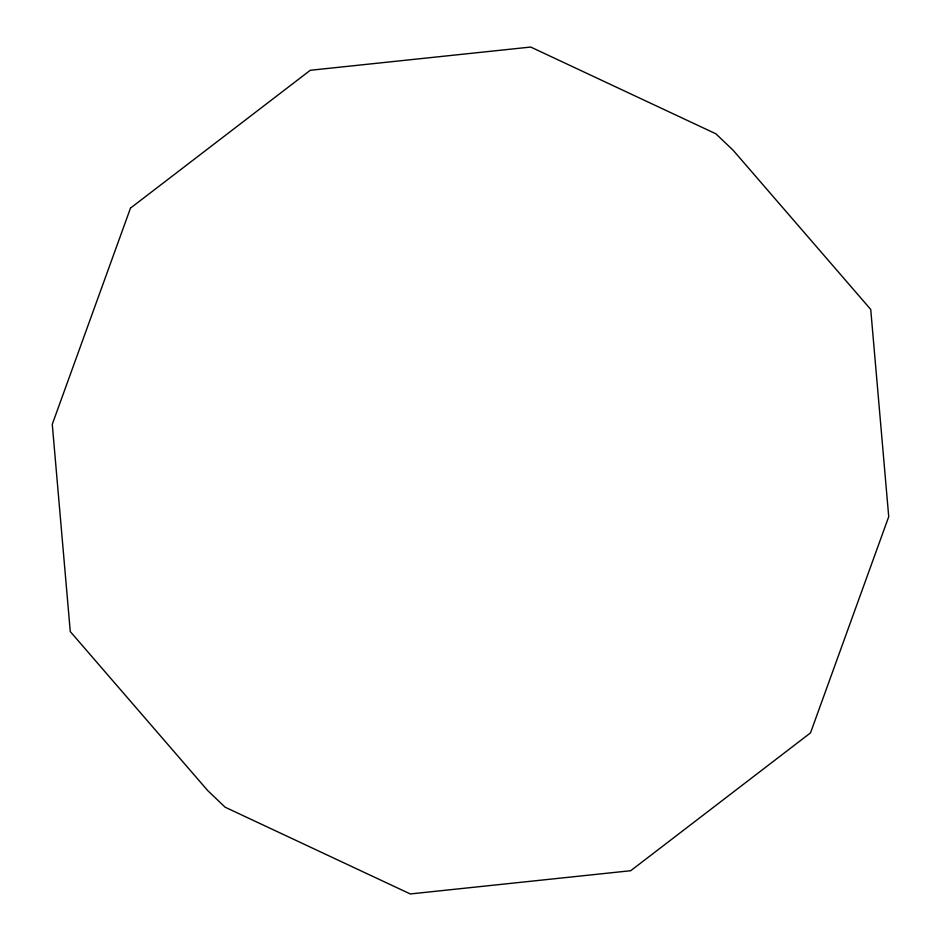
<?xml version="1.0" encoding="UTF-8"?>
<svg xmlns="http://www.w3.org/2000/svg" width="941" height="941" viewBox="0 0 941 941"><rect width="100%" height="100%" fill="white"/><g stroke="black" fill="none" stroke-linecap="round" stroke-linejoin="round"><path stroke-width="1.41" d="M130.493 208.114L52.273 424.309L70.269 631.564L207.82 790.699L225.122 807.202L410.276 893.95L630.717 870.719L810.507 732.886L888.727 516.691L870.731 309.436L733.18 150.301L715.878 133.798L530.724 47.05L310.283 70.281L130.493 208.114"/></g></svg>
